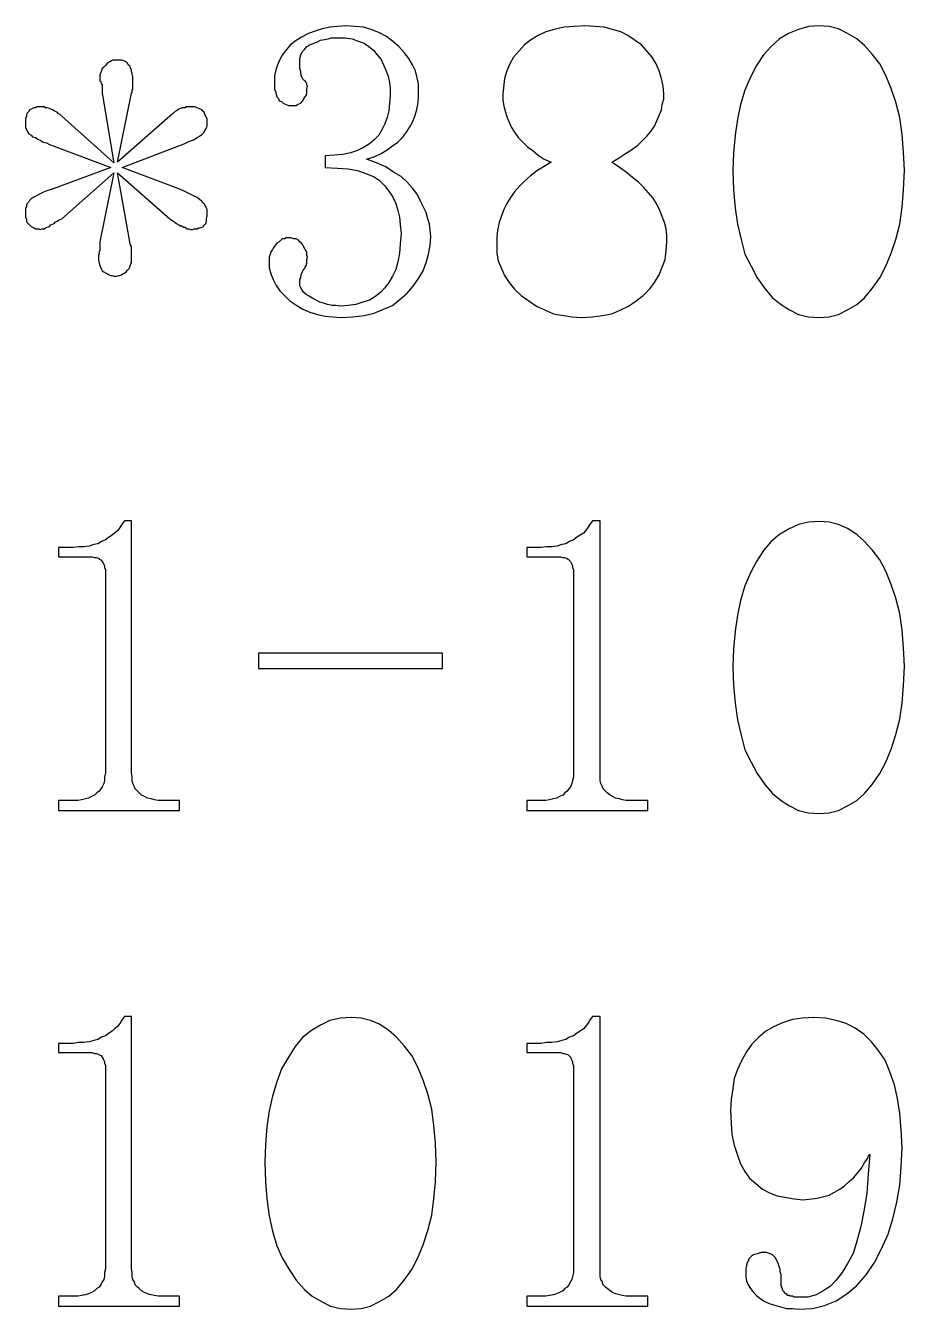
# Model space of a CAD drawing. Extents: x -171 to 209, y -140 to 140.
# Drawn here: x -111.79 to -100.32, y -115.09 to -98.34 of the extents above; entities that cross this region are included whole.
import ezdxf

# ---------------------------------------------------------------- set-up
doc = ezdxf.new("R2010")
doc.units = 0
doc.header["$MEASUREMENT"] = 0
doc.layers.get('0').update_dxf_attribs({"linetype": 'CONTINUOUS'})

msp = doc.modelspace()

# ---------------------------------------------------------------- linework, layer by layer
for points in [[(-106.51, -101.21), (-106.5, -101.09), (-106.5, -101.09), (-106.51, -101.01), (-106.51, -101.01), (-106.52, -100.93), (-106.52, -100.93), (-106.54, -100.86), (-106.54, -100.86), (-106.56, -100.78), (-106.56, -100.78), (-106.6, -100.7), (-106.6, -100.7), (-106.64, -100.62), (-106.64, -100.62), (-106.68, -100.54), (-106.68, -100.54), (-106.74, -100.46), (-106.74, -100.46), (-106.81, -100.38), (-106.81, -100.38), (-106.89, -100.31), (-106.89, -100.31), (-106.99, -100.25), (-106.99, -100.25), (-107.09, -100.18), (-107.09, -100.18), (-107.21, -100.13), (-107.21, -100.13), (-107.34, -100.08), (-107.34, -100.08), (-107.24, -100.05), (-107.24, -100.05), (-107.15, -100.01), (-107.15, -100.01), (-107.07, -99.96), (-107.07, -99.96), (-107, -99.91), (-107, -99.91), (-106.93, -99.86), (-106.93, -99.86), (-106.87, -99.8), (-106.87, -99.8), (-106.82, -99.73), (-106.82, -99.73), (-106.78, -99.67), (-106.78, -99.67), (-106.74, -99.6), (-106.74, -99.6), (-106.71, -99.52), (-106.71, -99.52), (-106.69, -99.45), (-106.69, -99.45), (-106.67, -99.37), (-106.67, -99.37), (-106.66, -99.28), (-106.66, -99.28), (-106.66, -99.19), (-106.66, -99.19), (-106.66, -99.1), (-106.66, -99.1), (-106.68, -99.02), (-106.68, -99.02), (-106.7, -98.93), (-106.7, -98.93), (-106.74, -98.85), (-106.74, -98.85), (-106.79, -98.77), (-106.79, -98.77), (-106.85, -98.69), (-106.85, -98.69), (-106.92, -98.61), (-106.92, -98.61), (-107, -98.54), (-107, -98.54), (-107.08, -98.48), (-107.08, -98.48), (-107.18, -98.43), (-107.18, -98.43), (-107.28, -98.39), (-107.28, -98.39), (-107.38, -98.36), (-107.38, -98.36), (-107.49, -98.35), (-107.49, -98.35), (-107.61, -98.34), (-107.61, -98.34), (-107.72, -98.35), (-107.72, -98.35), (-107.82, -98.36), (-107.82, -98.36), (-107.92, -98.38), (-107.92, -98.38), (-108.01, -98.41), (-108.01, -98.41), (-108.1, -98.44), (-108.1, -98.44), (-108.19, -98.49), (-108.19, -98.49), (-108.27, -98.54), (-108.27, -98.54), (-108.34, -98.6), (-108.34, -98.6), (-108.4, -98.67), (-108.4, -98.67), (-108.45, -98.74), (-108.45, -98.74), (-108.49, -98.82), (-108.49, -98.82), (-108.52, -98.9), (-108.52, -98.9), (-108.54, -98.99), (-108.54, -98.99), (-108.54, -99.08), (-108.54, -99.08), (-108.54, -99.12), (-108.54, -99.12), (-108.54, -99.17), (-108.54, -99.17), (-108.53, -99.2), (-108.53, -99.2), (-108.52, -99.24), (-108.52, -99.24), (-108.51, -99.27), (-108.51, -99.27), (-108.49, -99.29), (-108.49, -99.29), (-108.48, -99.32), (-108.48, -99.32), (-108.45, -99.33), (-108.45, -99.33), (-108.43, -99.35), (-108.43, -99.35), (-108.41, -99.36), (-108.41, -99.36), (-108.39, -99.37), (-108.39, -99.37), (-108.36, -99.38), (-108.36, -99.38), (-108.34, -99.38), (-108.34, -99.38), (-108.31, -99.38), (-108.31, -99.38), (-108.28, -99.38), (-108.28, -99.38), (-108.26, -99.38), (-108.26, -99.38), (-108.24, -99.37), (-108.24, -99.37), (-108.22, -99.36), (-108.22, -99.36), (-108.2, -99.35), (-108.2, -99.35), (-108.18, -99.33), (-108.18, -99.33), (-108.17, -99.32), (-108.17, -99.32), (-108.16, -99.29), (-108.16, -99.29), (-108.14, -99.27), (-108.14, -99.27), (-108.13, -99.25), (-108.13, -99.25), (-108.12, -99.22), (-108.12, -99.22), (-108.12, -99.19), (-108.12, -99.19), (-108.12, -99.17), (-108.12, -99.17), (-108.11, -99.13), (-108.11, -99.13), (-108.12, -99.12), (-108.12, -99.12), (-108.12, -99.1), (-108.12, -99.1), (-108.12, -99.09), (-108.12, -99.09), (-108.13, -99.08), (-108.13, -99.08), (-108.14, -99.06), (-108.14, -99.06), (-108.16, -99.05), (-108.16, -99.05), (-108.17, -99.04), (-108.17, -99.04), (-108.18, -99.02), (-108.18, -99.02), (-108.19, -99), (-108.19, -99), (-108.2, -98.97), (-108.2, -98.97), (-108.2, -98.94), (-108.2, -98.94), (-108.21, -98.9), (-108.21, -98.9), (-108.21, -98.86), (-108.21, -98.86), (-108.21, -98.82), (-108.21, -98.82), (-108.21, -98.77), (-108.21, -98.77), (-108.2, -98.72), (-108.2, -98.72), (-108.18, -98.68), (-108.18, -98.68), (-108.15, -98.65), (-108.15, -98.65), (-108.12, -98.61), (-108.12, -98.61), (-108.08, -98.59), (-108.08, -98.59), (-108.03, -98.57), (-108.03, -98.57), (-107.98, -98.55), (-107.98, -98.55), (-107.94, -98.53), (-107.94, -98.53), (-107.89, -98.52), (-107.89, -98.52), (-107.84, -98.51), (-107.84, -98.51), (-107.8, -98.5), (-107.8, -98.5), (-107.76, -98.5), (-107.76, -98.5), (-107.71, -98.5), (-107.71, -98.5), (-107.62, -98.5), (-107.62, -98.5), (-107.53, -98.51), (-107.53, -98.51), (-107.45, -98.54), (-107.45, -98.54), (-107.37, -98.57), (-107.37, -98.57), (-107.31, -98.61), (-107.31, -98.61), (-107.25, -98.66), (-107.25, -98.66), (-107.2, -98.72), (-107.2, -98.72), (-107.15, -98.78), (-107.15, -98.78), (-107.12, -98.85), (-107.12, -98.85), (-107.09, -98.92), (-107.09, -98.92), (-107.06, -99), (-107.06, -99), (-107.04, -99.08), (-107.04, -99.08), (-107.03, -99.16), (-107.03, -99.16), (-107.03, -99.25), (-107.03, -99.25), (-107.04, -99.35), (-107.04, -99.35), (-107.05, -99.45), (-107.05, -99.45), (-107.07, -99.54), (-107.07, -99.54), (-107.1, -99.62), (-107.1, -99.62), (-107.14, -99.7), (-107.14, -99.7), (-107.18, -99.77), (-107.18, -99.77), (-107.24, -99.83), (-107.24, -99.83), (-107.3, -99.88), (-107.3, -99.88), (-107.38, -99.93), (-107.38, -99.93), (-107.46, -99.97), (-107.46, -99.97), (-107.55, -100), (-107.55, -100), (-107.65, -100.02), (-107.65, -100.02), (-107.76, -100.03), (-107.76, -100.03), (-107.88, -100.04), (-107.88, -100.04), (-107.88, -100.19), (-107.88, -100.19), (-107.72, -100.2), (-107.72, -100.2), (-107.58, -100.21), (-107.58, -100.21), (-107.46, -100.23), (-107.46, -100.23), (-107.35, -100.27), (-107.35, -100.27), (-107.25, -100.31), (-107.25, -100.31), (-107.17, -100.36), (-107.17, -100.36), (-107.1, -100.43), (-107.1, -100.43), (-107.05, -100.5), (-107.05, -100.5), (-107, -100.57), (-107, -100.57), (-106.96, -100.66), (-106.96, -100.66), (-106.93, -100.75), (-106.93, -100.75), (-106.91, -100.84), (-106.91, -100.84), (-106.9, -100.94), (-106.9, -100.94), (-106.89, -101.05), (-106.89, -101.05), (-106.9, -101.19), (-106.9, -101.19), (-106.91, -101.31), (-106.91, -101.31), (-106.93, -101.42), (-106.93, -101.42), (-106.96, -101.52), (-106.96, -101.52), (-107, -101.61), (-107, -101.61), (-107.05, -101.69), (-107.05, -101.69), (-107.1, -101.76), (-107.1, -101.76), (-107.16, -101.82), (-107.16, -101.82), (-107.23, -101.88), (-107.23, -101.88), (-107.3, -101.92), (-107.3, -101.92), (-107.39, -101.95), (-107.39, -101.95), (-107.48, -101.98), (-107.48, -101.98), (-107.58, -101.99), (-107.58, -101.99), (-107.68, -102), (-107.68, -102), (-107.74, -101.99), (-107.74, -101.99), (-107.79, -101.99), (-107.79, -101.99), (-107.85, -101.98), (-107.85, -101.98), (-107.9, -101.96), (-107.9, -101.96), (-107.95, -101.95), (-107.95, -101.95), (-108, -101.92), (-108, -101.92), (-108.04, -101.9), (-108.04, -101.9), (-108.09, -101.87), (-108.09, -101.87), (-108.13, -101.85), (-108.13, -101.85), (-108.16, -101.82), (-108.16, -101.82), (-108.18, -101.79), (-108.18, -101.79), (-108.2, -101.76), (-108.2, -101.76), (-108.21, -101.73), (-108.21, -101.73), (-108.21, -101.69), (-108.21, -101.69), (-108.21, -101.67), (-108.21, -101.67), (-108.21, -101.65), (-108.21, -101.65), (-108.2, -101.63), (-108.2, -101.63), (-108.2, -101.61), (-108.2, -101.61), (-108.19, -101.58), (-108.19, -101.58), (-108.18, -101.56), (-108.18, -101.56), (-108.17, -101.54), (-108.17, -101.54), (-108.16, -101.52), (-108.16, -101.52), (-108.14, -101.49), (-108.14, -101.49), (-108.13, -101.47), (-108.13, -101.47), (-108.12, -101.44), (-108.12, -101.44), (-108.12, -101.42), (-108.12, -101.42), (-108.12, -101.39), (-108.12, -101.39), (-108.11, -101.36), (-108.11, -101.36), (-108.12, -101.34), (-108.12, -101.34), (-108.12, -101.32), (-108.12, -101.32), (-108.12, -101.3), (-108.12, -101.3), (-108.13, -101.28), (-108.13, -101.28), (-108.14, -101.26), (-108.14, -101.26), (-108.16, -101.23), (-108.16, -101.23), (-108.17, -101.2), (-108.17, -101.2), (-108.19, -101.18), (-108.19, -101.18), (-108.21, -101.16), (-108.21, -101.16), (-108.23, -101.14), (-108.23, -101.14), (-108.26, -101.12), (-108.26, -101.12), (-108.29, -101.12), (-108.29, -101.12), (-108.33, -101.11), (-108.33, -101.11), (-108.36, -101.11), (-108.36, -101.11), (-108.39, -101.11), (-108.39, -101.11), (-108.41, -101.12), (-108.41, -101.12), (-108.44, -101.12), (-108.44, -101.12), (-108.46, -101.14), (-108.46, -101.14), (-108.48, -101.16), (-108.48, -101.16), (-108.51, -101.18), (-108.51, -101.18), (-108.53, -101.2), (-108.53, -101.2), (-108.55, -101.23), (-108.55, -101.23), (-108.57, -101.26), (-108.57, -101.26), (-108.59, -101.29), (-108.59, -101.29), (-108.6, -101.32), (-108.6, -101.32), (-108.61, -101.36), (-108.61, -101.36), (-108.61, -101.39), (-108.61, -101.39), (-108.61, -101.43), (-108.61, -101.43), (-108.61, -101.5), (-108.61, -101.5), (-108.59, -101.58), (-108.59, -101.58), (-108.56, -101.65), (-108.56, -101.65), (-108.52, -101.73), (-108.52, -101.73), (-108.47, -101.8), (-108.47, -101.8), (-108.41, -101.86), (-108.41, -101.86), (-108.34, -101.93), (-108.34, -101.93), (-108.25, -101.99), (-108.25, -101.99), (-108.17, -102.04), (-108.17, -102.04), (-108.08, -102.08), (-108.08, -102.08), (-107.98, -102.11), (-107.98, -102.11), (-107.88, -102.13), (-107.88, -102.13), (-107.78, -102.14), (-107.78, -102.14), (-107.67, -102.15), (-107.67, -102.15), (-107.52, -102.14), (-107.52, -102.14), (-107.37, -102.12), (-107.37, -102.12), (-107.24, -102.09), (-107.24, -102.09), (-107.12, -102.04), (-107.12, -102.04), (-107, -101.99), (-107, -101.99), (-106.9, -101.91), (-106.9, -101.91), (-106.81, -101.83), (-106.81, -101.83), (-106.73, -101.74), (-106.73, -101.74), (-106.66, -101.64), (-106.66, -101.64), (-106.6, -101.54), (-106.6, -101.54), (-106.56, -101.43), (-106.56, -101.43), (-106.53, -101.32), (-106.53, -101.32), (-106.51, -101.21)], [(-104.49, -98.34), (-104.63, -98.35), (-104.63, -98.35), (-104.76, -98.36), (-104.76, -98.36), (-104.89, -98.39), (-104.89, -98.39), (-105, -98.42), (-105, -98.42), (-105.1, -98.47), (-105.1, -98.47), (-105.2, -98.53), (-105.2, -98.53), (-105.28, -98.59), (-105.28, -98.59), (-105.42, -98.75), (-105.42, -98.75), (-105.47, -98.84), (-105.47, -98.84), (-105.51, -98.93), (-105.51, -98.93), (-105.54, -99.03), (-105.54, -99.03), (-105.56, -99.23), (-105.56, -99.23), (-105.56, -99.31), (-105.56, -99.31), (-105.55, -99.39), (-105.55, -99.39), (-105.51, -99.53), (-105.51, -99.53), (-105.45, -99.67), (-105.45, -99.67), (-105.41, -99.73), (-105.41, -99.73), (-105.36, -99.8), (-105.36, -99.8), (-105.24, -99.92), (-105.24, -99.92), (-105.17, -99.97), (-105.17, -99.97), (-105.1, -100.03), (-105.1, -100.03), (-105.02, -100.08), (-105.02, -100.08), (-104.93, -100.12), (-104.93, -100.12), (-105.03, -100.18), (-105.03, -100.18), (-105.12, -100.24), (-105.12, -100.24), (-105.2, -100.3), (-105.2, -100.3), (-105.28, -100.37), (-105.28, -100.37), (-105.34, -100.43), (-105.34, -100.43), (-105.41, -100.51), (-105.41, -100.51), (-105.46, -100.58), (-105.46, -100.58), (-105.51, -100.66), (-105.51, -100.66), (-105.55, -100.74), (-105.55, -100.74), (-105.58, -100.82), (-105.58, -100.82), (-105.61, -100.91), (-105.61, -100.91), (-105.63, -101.01), (-105.63, -101.01), (-105.64, -101.1), (-105.64, -101.1), (-105.64, -101.31), (-105.64, -101.31), (-105.62, -101.41), (-105.62, -101.41), (-105.58, -101.51), (-105.58, -101.51), (-105.54, -101.6), (-105.54, -101.6), (-105.48, -101.69), (-105.48, -101.69), (-105.41, -101.78), (-105.41, -101.78), (-105.32, -101.86), (-105.32, -101.86), (-105.12, -102), (-105.12, -102), (-104.9, -102.1), (-104.9, -102.1), (-104.66, -102.14), (-104.66, -102.14), (-104.53, -102.15), (-104.53, -102.15), (-104.39, -102.14), (-104.39, -102.14), (-104.26, -102.12), (-104.26, -102.12), (-104.14, -102.1), (-104.14, -102.1), (-104.02, -102.05), (-104.02, -102.05), (-103.92, -102), (-103.92, -102), (-103.82, -101.93), (-103.82, -101.93), (-103.73, -101.86), (-103.73, -101.86), (-103.64, -101.77), (-103.64, -101.77), (-103.58, -101.69), (-103.58, -101.69), (-103.52, -101.59), (-103.52, -101.59), (-103.44, -101.39), (-103.44, -101.39), (-103.43, -101.28), (-103.43, -101.28), (-103.42, -101.16), (-103.42, -101.16), (-103.42, -101.08), (-103.42, -101.08), (-103.43, -100.99), (-103.43, -100.99), (-103.45, -100.91), (-103.45, -100.91), (-103.51, -100.75), (-103.51, -100.75), (-103.55, -100.67), (-103.55, -100.67), (-103.6, -100.59), (-103.6, -100.59), (-103.72, -100.45), (-103.72, -100.45), (-103.79, -100.38), (-103.79, -100.38), (-103.87, -100.32), (-103.87, -100.32), (-103.95, -100.25), (-103.95, -100.25), (-104.04, -100.19), (-104.04, -100.19), (-104.14, -100.12), (-104.14, -100.12), (-104.05, -100.07), (-104.05, -100.07), (-103.96, -100.01), (-103.96, -100.01), (-103.88, -99.96), (-103.88, -99.96), (-103.8, -99.9), (-103.8, -99.9), (-103.68, -99.78), (-103.68, -99.78), (-103.63, -99.72), (-103.63, -99.72), (-103.58, -99.65), (-103.58, -99.65), (-103.49, -99.44), (-103.49, -99.44), (-103.48, -99.37), (-103.48, -99.37), (-103.46, -99.3), (-103.46, -99.3), (-103.46, -99.23), (-103.46, -99.23), (-103.47, -99.13), (-103.47, -99.13), (-103.49, -99.03), (-103.49, -99.03), (-103.52, -98.93), (-103.52, -98.93), (-103.56, -98.84), (-103.56, -98.84), (-103.61, -98.75), (-103.61, -98.75), (-103.75, -98.59), (-103.75, -98.59), (-103.93, -98.47), (-103.93, -98.47), (-104.02, -98.42), (-104.02, -98.42), (-104.24, -98.36), (-104.24, -98.36), (-104.36, -98.35), (-104.36, -98.35), (-104.49, -98.34)], [(-101.43, -98.34), (-101.57, -98.35), (-101.57, -98.35), (-101.7, -98.39), (-101.7, -98.39), (-101.83, -98.44), (-101.83, -98.44), (-101.95, -98.51), (-101.95, -98.51), (-102.06, -98.61), (-102.06, -98.61), (-102.16, -98.72), (-102.16, -98.72), (-102.25, -98.86), (-102.25, -98.86), (-102.33, -99.01), (-102.33, -99.01), (-102.4, -99.18), (-102.4, -99.18), (-102.46, -99.37), (-102.46, -99.37), (-102.5, -99.56), (-102.5, -99.56), (-102.53, -99.77), (-102.53, -99.77), (-102.55, -100), (-102.55, -100), (-102.56, -100.23), (-102.56, -100.23), (-102.55, -100.48), (-102.55, -100.48), (-102.53, -100.72), (-102.53, -100.72), (-102.5, -100.93), (-102.5, -100.93), (-102.45, -101.13), (-102.45, -101.13), (-102.4, -101.32), (-102.4, -101.32), (-102.32, -101.48), (-102.32, -101.48), (-102.24, -101.63), (-102.24, -101.63), (-102.14, -101.77), (-102.14, -101.77), (-102.04, -101.89), (-102.04, -101.89), (-101.93, -101.98), (-101.93, -101.98), (-101.82, -102.05), (-101.82, -102.05), (-101.7, -102.11), (-101.7, -102.11), (-101.57, -102.14), (-101.57, -102.14), (-101.43, -102.15), (-101.43, -102.15), (-101.3, -102.14), (-101.3, -102.14), (-101.18, -102.11), (-101.18, -102.11), (-101.06, -102.05), (-101.06, -102.05), (-100.94, -101.98), (-100.94, -101.98), (-100.84, -101.89), (-100.84, -101.89), (-100.74, -101.77), (-100.74, -101.77), (-100.64, -101.63), (-100.64, -101.63), (-100.56, -101.48), (-100.56, -101.48), (-100.49, -101.31), (-100.49, -101.31), (-100.43, -101.13), (-100.43, -101.13), (-100.38, -100.93), (-100.38, -100.93), (-100.35, -100.71), (-100.35, -100.71), (-100.33, -100.48), (-100.33, -100.48), (-100.32, -100.23), (-100.32, -100.23), (-100.33, -99.99), (-100.33, -99.99), (-100.35, -99.76), (-100.35, -99.76), (-100.38, -99.54), (-100.38, -99.54), (-100.43, -99.34), (-100.43, -99.34), (-100.49, -99.16), (-100.49, -99.16), (-100.56, -98.99), (-100.56, -98.99), (-100.64, -98.84), (-100.64, -98.84), (-100.74, -98.71), (-100.74, -98.71), (-100.84, -98.6), (-100.84, -98.6), (-100.94, -98.51), (-100.94, -98.51), (-101.06, -98.44), (-101.06, -98.44), (-101.18, -98.38), (-101.18, -98.38), (-101.3, -98.35), (-101.3, -98.35), (-101.43, -98.34)], [(-110.53, -100.19), (-109.79, -99.91), (-109.79, -99.91), (-109.72, -99.88), (-109.72, -99.88), (-109.66, -99.85), (-109.66, -99.85), (-109.6, -99.83), (-109.6, -99.83), (-109.55, -99.8), (-109.55, -99.8), (-109.52, -99.78), (-109.52, -99.78), (-109.49, -99.76), (-109.49, -99.76), (-109.48, -99.75), (-109.48, -99.75), (-109.46, -99.73), (-109.46, -99.73), (-109.45, -99.71), (-109.45, -99.71), (-109.44, -99.69), (-109.44, -99.69), (-109.43, -99.67), (-109.43, -99.67), (-109.42, -99.65), (-109.42, -99.65), (-109.42, -99.63), (-109.42, -99.63), (-109.42, -99.61), (-109.42, -99.61), (-109.42, -99.58), (-109.42, -99.58), (-109.42, -99.56), (-109.42, -99.56), (-109.43, -99.54), (-109.43, -99.54), (-109.44, -99.52), (-109.44, -99.52), (-109.45, -99.5), (-109.45, -99.5), (-109.46, -99.47), (-109.46, -99.47), (-109.48, -99.45), (-109.48, -99.45), (-109.49, -99.44), (-109.49, -99.44), (-109.51, -99.43), (-109.51, -99.43), (-109.53, -99.42), (-109.53, -99.42), (-109.55, -99.41), (-109.55, -99.41), (-109.58, -99.4), (-109.58, -99.4), (-109.6, -99.4), (-109.6, -99.4), (-109.63, -99.4), (-109.63, -99.4), (-109.64, -99.4), (-109.64, -99.4), (-109.66, -99.4), (-109.66, -99.4), (-109.68, -99.4), (-109.68, -99.4), (-109.7, -99.4), (-109.7, -99.4), (-109.71, -99.41), (-109.71, -99.41), (-109.73, -99.41), (-109.73, -99.41), (-109.75, -99.41), (-109.75, -99.41), (-109.77, -99.42), (-109.77, -99.42), (-109.79, -99.43), (-109.79, -99.43), (-109.82, -99.45), (-109.82, -99.45), (-109.84, -99.46), (-109.84, -99.46), (-109.86, -99.48), (-109.86, -99.48), (-109.88, -99.5), (-109.88, -99.5), (-109.91, -99.52), (-109.91, -99.52), (-110.59, -100.12), (-110.59, -100.12), (-110.41, -99.22), (-110.41, -99.22), (-110.4, -99.21), (-110.4, -99.21), (-110.4, -99.19), (-110.4, -99.19), (-110.4, -99.18), (-110.4, -99.18), (-110.39, -99.17), (-110.39, -99.17), (-110.39, -99.15), (-110.39, -99.15), (-110.39, -99.14), (-110.39, -99.14), (-110.39, -99.12), (-110.39, -99.12), (-110.39, -99.11), (-110.39, -99.11), (-110.39, -99.09), (-110.39, -99.09), (-110.39, -99.08), (-110.39, -99.08), (-110.39, -99.06), (-110.39, -99.06), (-110.39, -99.05), (-110.39, -99.05), (-110.39, -99.04), (-110.39, -99.04), (-110.39, -99.02), (-110.39, -99.02), (-110.39, -99), (-110.39, -99), (-110.4, -98.98), (-110.4, -98.98), (-110.4, -98.96), (-110.4, -98.96), (-110.41, -98.94), (-110.41, -98.94), (-110.41, -98.92), (-110.41, -98.92), (-110.42, -98.89), (-110.42, -98.89), (-110.43, -98.87), (-110.43, -98.87), (-110.45, -98.85), (-110.45, -98.85), (-110.46, -98.83), (-110.46, -98.83), (-110.48, -98.81), (-110.48, -98.81), (-110.51, -98.8), (-110.51, -98.8), (-110.54, -98.79), (-110.54, -98.79), (-110.57, -98.79), (-110.57, -98.79), (-110.6, -98.79), (-110.6, -98.79), (-110.62, -98.79), (-110.62, -98.79), (-110.65, -98.79), (-110.65, -98.79), (-110.67, -98.8), (-110.67, -98.8), (-110.69, -98.81), (-110.69, -98.81), (-110.71, -98.82), (-110.71, -98.82), (-110.73, -98.84), (-110.73, -98.84), (-110.75, -98.86), (-110.75, -98.86), (-110.77, -98.88), (-110.77, -98.88), (-110.79, -98.9), (-110.79, -98.9), (-110.8, -98.93), (-110.8, -98.93), (-110.81, -98.95), (-110.81, -98.95), (-110.82, -98.98), (-110.82, -98.98), (-110.82, -99), (-110.82, -99), (-110.82, -99.02), (-110.82, -99.02), (-110.82, -99.04), (-110.82, -99.04), (-110.82, -99.05), (-110.82, -99.05), (-110.82, -99.06), (-110.82, -99.06), (-110.81, -99.07), (-110.81, -99.07), (-110.81, -99.08), (-110.81, -99.08), (-110.8, -99.1), (-110.8, -99.1), (-110.79, -99.11), (-110.79, -99.11), (-110.79, -99.12), (-110.79, -99.12), (-110.79, -99.13), (-110.79, -99.13), (-110.79, -99.15), (-110.79, -99.15), (-110.79, -99.16), (-110.79, -99.16), (-110.79, -99.18), (-110.79, -99.18), (-110.79, -99.2), (-110.79, -99.2), (-110.79, -99.22), (-110.79, -99.22), (-110.64, -100.13), (-110.64, -100.13), (-111.32, -99.52), (-111.32, -99.52), (-111.34, -99.5), (-111.34, -99.5), (-111.36, -99.49), (-111.36, -99.49), (-111.38, -99.47), (-111.38, -99.47), (-111.4, -99.46), (-111.4, -99.46), (-111.42, -99.45), (-111.42, -99.45), (-111.44, -99.44), (-111.44, -99.44), (-111.46, -99.43), (-111.46, -99.43), (-111.48, -99.42), (-111.48, -99.42), (-111.51, -99.41), (-111.51, -99.41), (-111.53, -99.41), (-111.53, -99.41), (-111.55, -99.4), (-111.55, -99.4), (-111.57, -99.4), (-111.57, -99.4), (-111.58, -99.4), (-111.58, -99.4), (-111.6, -99.4), (-111.6, -99.4), (-111.62, -99.4), (-111.62, -99.4), (-111.64, -99.4), (-111.64, -99.4), (-111.66, -99.41), (-111.66, -99.41), (-111.68, -99.41), (-111.68, -99.41), (-111.7, -99.42), (-111.7, -99.42), (-111.72, -99.43), (-111.72, -99.43), (-111.74, -99.44), (-111.74, -99.44), (-111.75, -99.46), (-111.75, -99.46), (-111.77, -99.48), (-111.77, -99.48), (-111.78, -99.5), (-111.78, -99.5), (-111.78, -99.52), (-111.78, -99.52), (-111.79, -99.55), (-111.79, -99.55), (-111.79, -99.58), (-111.79, -99.58), (-111.79, -99.61), (-111.79, -99.61), (-111.79, -99.64), (-111.79, -99.64), (-111.79, -99.67), (-111.79, -99.67), (-111.78, -99.7), (-111.78, -99.7), (-111.76, -99.73), (-111.76, -99.73), (-111.75, -99.75), (-111.75, -99.75), (-111.72, -99.77), (-111.72, -99.77), (-111.7, -99.79), (-111.7, -99.79), (-111.66, -99.8), (-111.66, -99.8), (-111.63, -99.82), (-111.63, -99.82), (-111.59, -99.84), (-111.59, -99.84), (-111.56, -99.86), (-111.56, -99.86), (-111.52, -99.87), (-111.52, -99.87), (-111.48, -99.89), (-111.48, -99.89), (-111.43, -99.91), (-111.43, -99.91), (-110.68, -100.19), (-110.68, -100.19), (-111.43, -100.47), (-111.43, -100.47), (-111.5, -100.49), (-111.5, -100.49), (-111.55, -100.51), (-111.55, -100.51), (-111.61, -100.54), (-111.61, -100.54), (-111.65, -100.56), (-111.65, -100.56), (-111.69, -100.58), (-111.69, -100.58), (-111.72, -100.6), (-111.72, -100.6), (-111.74, -100.62), (-111.74, -100.62), (-111.75, -100.64), (-111.75, -100.64), (-111.77, -100.66), (-111.77, -100.66), (-111.78, -100.68), (-111.78, -100.68), (-111.78, -100.7), (-111.78, -100.7), (-111.79, -100.73), (-111.79, -100.73), (-111.79, -100.75), (-111.79, -100.75), (-111.79, -100.77), (-111.79, -100.77), (-111.79, -100.81), (-111.79, -100.81), (-111.79, -100.84), (-111.79, -100.84), (-111.78, -100.87), (-111.78, -100.87), (-111.78, -100.89), (-111.78, -100.89), (-111.77, -100.91), (-111.77, -100.91), (-111.75, -100.93), (-111.75, -100.93), (-111.74, -100.94), (-111.74, -100.94), (-111.72, -100.96), (-111.72, -100.96), (-111.7, -100.97), (-111.7, -100.97), (-111.68, -100.98), (-111.68, -100.98), (-111.66, -100.99), (-111.66, -100.99), (-111.64, -100.99), (-111.64, -100.99), (-111.62, -100.99), (-111.62, -100.99), (-111.6, -101), (-111.6, -101), (-111.58, -100.99), (-111.58, -100.99), (-111.57, -100.99), (-111.57, -100.99), (-111.55, -100.99), (-111.55, -100.99), (-111.53, -100.98), (-111.53, -100.98), (-111.51, -100.97), (-111.51, -100.97), (-111.48, -100.96), (-111.48, -100.96), (-111.46, -100.94), (-111.46, -100.94), (-111.44, -100.93), (-111.44, -100.93), (-111.42, -100.92), (-111.42, -100.92), (-111.4, -100.9), (-111.4, -100.9), (-111.38, -100.89), (-111.38, -100.89), (-111.36, -100.88), (-111.36, -100.88), (-111.34, -100.87), (-111.34, -100.87), (-111.32, -100.86), (-111.32, -100.86), (-110.64, -100.26), (-110.64, -100.26), (-110.82, -101.16), (-110.82, -101.16), (-110.82, -101.18), (-110.82, -101.18), (-110.82, -101.2), (-110.82, -101.2), (-110.82, -101.22), (-110.82, -101.22), (-110.82, -101.23), (-110.82, -101.23), (-110.82, -101.25), (-110.82, -101.25), (-110.82, -101.26), (-110.82, -101.26), (-110.82, -101.27), (-110.82, -101.27), (-110.83, -101.29), (-110.83, -101.29), (-110.83, -101.3), (-110.83, -101.3), (-110.83, -101.31), (-110.83, -101.31), (-110.83, -101.32), (-110.83, -101.32), (-110.84, -101.33), (-110.84, -101.33), (-110.84, -101.35), (-110.84, -101.35), (-110.84, -101.36), (-110.84, -101.36), (-110.84, -101.4), (-110.84, -101.4), (-110.83, -101.44), (-110.83, -101.44), (-110.82, -101.47), (-110.82, -101.47), (-110.81, -101.5), (-110.81, -101.5), (-110.8, -101.52), (-110.8, -101.52), (-110.79, -101.54), (-110.79, -101.54), (-110.77, -101.55), (-110.77, -101.55), (-110.74, -101.57), (-110.74, -101.57), (-110.72, -101.58), (-110.72, -101.58), (-110.7, -101.59), (-110.7, -101.59), (-110.68, -101.6), (-110.68, -101.6), (-110.66, -101.6), (-110.66, -101.6), (-110.64, -101.61), (-110.64, -101.61), (-110.63, -101.61), (-110.63, -101.61), (-110.6, -101.61), (-110.6, -101.61), (-110.58, -101.6), (-110.58, -101.6), (-110.56, -101.6), (-110.56, -101.6), (-110.54, -101.59), (-110.54, -101.59), (-110.52, -101.58), (-110.52, -101.58), (-110.5, -101.57), (-110.5, -101.57), (-110.48, -101.55), (-110.48, -101.55), (-110.46, -101.53), (-110.46, -101.53), (-110.44, -101.51), (-110.44, -101.51), (-110.43, -101.49), (-110.43, -101.49), (-110.42, -101.46), (-110.42, -101.46), (-110.41, -101.43), (-110.41, -101.43), (-110.41, -101.4), (-110.41, -101.4), (-110.41, -101.36), (-110.41, -101.36), (-110.41, -101.35), (-110.41, -101.35), (-110.41, -101.34), (-110.41, -101.34), (-110.41, -101.33), (-110.41, -101.33), (-110.41, -101.32), (-110.41, -101.32), (-110.41, -101.3), (-110.41, -101.3), (-110.41, -101.29), (-110.41, -101.29), (-110.41, -101.27), (-110.41, -101.27), (-110.41, -101.25), (-110.41, -101.25), (-110.41, -101.24), (-110.41, -101.24), (-110.41, -101.22), (-110.41, -101.22), (-110.42, -101.2), (-110.42, -101.2), (-110.43, -101.18), (-110.43, -101.18), (-110.43, -101.16), (-110.43, -101.16), (-110.59, -100.26), (-110.59, -100.26), (-109.91, -100.86), (-109.91, -100.86), (-109.88, -100.88), (-109.88, -100.88), (-109.86, -100.89), (-109.86, -100.89), (-109.84, -100.91), (-109.84, -100.91), (-109.82, -100.92), (-109.82, -100.92), (-109.79, -100.94), (-109.79, -100.94), (-109.77, -100.95), (-109.77, -100.95), (-109.75, -100.95), (-109.75, -100.95), (-109.73, -100.97), (-109.73, -100.97), (-109.71, -100.97), (-109.71, -100.97), (-109.7, -100.98), (-109.7, -100.98), (-109.68, -100.99), (-109.68, -100.99), (-109.66, -100.99), (-109.66, -100.99), (-109.64, -101), (-109.64, -101), (-109.63, -101), (-109.63, -101), (-109.61, -101), (-109.61, -101), (-109.59, -100.99), (-109.59, -100.99), (-109.57, -100.99), (-109.57, -100.99), (-109.55, -100.99), (-109.55, -100.99), (-109.53, -100.98), (-109.53, -100.98), (-109.51, -100.98), (-109.51, -100.98), (-109.49, -100.97), (-109.49, -100.97), (-109.47, -100.96), (-109.47, -100.96), (-109.46, -100.94), (-109.46, -100.94), (-109.44, -100.92), (-109.44, -100.92), (-109.43, -100.89), (-109.43, -100.89), (-109.43, -100.86), (-109.43, -100.86), (-109.42, -100.82), (-109.42, -100.82), (-109.42, -100.77), (-109.42, -100.77), (-109.42, -100.75), (-109.42, -100.75), (-109.42, -100.74), (-109.42, -100.74), (-109.43, -100.72), (-109.43, -100.72), (-109.44, -100.7), (-109.44, -100.7), (-109.45, -100.68), (-109.45, -100.68), (-109.46, -100.66), (-109.46, -100.66), (-109.48, -100.65), (-109.48, -100.65), (-109.49, -100.63), (-109.49, -100.63), (-109.52, -100.61), (-109.52, -100.61), (-109.55, -100.58), (-109.55, -100.58), (-109.6, -100.56), (-109.6, -100.56), (-109.66, -100.53), (-109.66, -100.53), (-109.72, -100.5), (-109.72, -100.5), (-109.79, -100.47), (-109.79, -100.47), (-110.53, -100.19)], [(-110.41, -108.09), (-110.41, -104.8), (-110.41, -104.8), (-110.5, -104.8), (-110.5, -104.8), (-110.53, -104.84), (-110.53, -104.84), (-110.56, -104.89), (-110.56, -104.89), (-110.59, -104.93), (-110.59, -104.93), (-110.63, -104.96), (-110.63, -104.96), (-110.66, -104.99), (-110.66, -104.99), (-110.71, -105.02), (-110.71, -105.02), (-110.75, -105.05), (-110.75, -105.05), (-110.8, -105.07), (-110.8, -105.07), (-110.85, -105.1), (-110.85, -105.1), (-110.9, -105.11), (-110.9, -105.11), (-110.96, -105.13), (-110.96, -105.13), (-111.03, -105.14), (-111.03, -105.14), (-111.1, -105.14), (-111.1, -105.14), (-111.17, -105.15), (-111.17, -105.15), (-111.36, -105.15), (-111.36, -105.15), (-111.36, -105.27), (-111.36, -105.27), (-110.98, -105.27), (-110.98, -105.27), (-110.94, -105.27), (-110.94, -105.27), (-110.92, -105.27), (-110.92, -105.27), (-110.89, -105.28), (-110.89, -105.28), (-110.87, -105.28), (-110.87, -105.28), (-110.84, -105.29), (-110.84, -105.29), (-110.83, -105.3), (-110.83, -105.3), (-110.81, -105.31), (-110.81, -105.31), (-110.79, -105.33), (-110.79, -105.33), (-110.78, -105.35), (-110.78, -105.35), (-110.77, -105.37), (-110.77, -105.37), (-110.76, -105.39), (-110.76, -105.39), (-110.76, -105.41), (-110.76, -105.41), (-110.75, -105.44), (-110.75, -105.44), (-110.75, -105.47), (-110.75, -105.47), (-110.75, -108.09), (-110.75, -108.09), (-110.76, -108.14), (-110.76, -108.14), (-110.76, -108.19), (-110.76, -108.19), (-110.77, -108.23), (-110.77, -108.23), (-110.79, -108.27), (-110.79, -108.27), (-110.81, -108.3), (-110.81, -108.3), (-110.83, -108.33), (-110.83, -108.33), (-110.86, -108.35), (-110.86, -108.35), (-110.89, -108.38), (-110.89, -108.38), (-110.93, -108.4), (-110.93, -108.4), (-110.97, -108.42), (-110.97, -108.42), (-111.01, -108.43), (-111.01, -108.43), (-111.06, -108.44), (-111.06, -108.44), (-111.11, -108.45), (-111.11, -108.45), (-111.17, -108.45), (-111.17, -108.45), (-111.36, -108.45), (-111.36, -108.45), (-111.36, -108.58), (-111.36, -108.58), (-109.78, -108.58), (-109.78, -108.58), (-109.78, -108.45), (-109.78, -108.45), (-110, -108.45), (-110, -108.45), (-110.06, -108.45), (-110.06, -108.45), (-110.11, -108.44), (-110.11, -108.44), (-110.15, -108.43), (-110.15, -108.43), (-110.2, -108.42), (-110.2, -108.42), (-110.24, -108.4), (-110.24, -108.4), (-110.28, -108.38), (-110.28, -108.38), (-110.31, -108.35), (-110.31, -108.35), (-110.33, -108.33), (-110.33, -108.33), (-110.36, -108.3), (-110.36, -108.3), (-110.37, -108.27), (-110.37, -108.27), (-110.39, -108.23), (-110.39, -108.23), (-110.4, -108.19), (-110.4, -108.19), (-110.4, -108.14), (-110.4, -108.14), (-110.41, -108.09)], [(-104.29, -108.09), (-104.29, -104.8), (-104.29, -104.8), (-104.39, -104.8), (-104.39, -104.8), (-104.42, -104.84), (-104.42, -104.84), (-104.45, -104.89), (-104.45, -104.89), (-104.48, -104.93), (-104.48, -104.93), (-104.51, -104.96), (-104.51, -104.96), (-104.55, -104.99), (-104.55, -104.99), (-104.6, -105.02), (-104.6, -105.02), (-104.64, -105.05), (-104.64, -105.05), (-104.69, -105.07), (-104.69, -105.07), (-104.74, -105.1), (-104.74, -105.1), (-104.79, -105.11), (-104.79, -105.11), (-104.85, -105.13), (-104.85, -105.13), (-104.92, -105.14), (-104.92, -105.14), (-104.99, -105.14), (-104.99, -105.14), (-105.06, -105.15), (-105.06, -105.15), (-105.25, -105.15), (-105.25, -105.15), (-105.25, -105.27), (-105.25, -105.27), (-104.86, -105.27), (-104.86, -105.27), (-104.83, -105.27), (-104.83, -105.27), (-104.81, -105.27), (-104.81, -105.27), (-104.78, -105.28), (-104.78, -105.28), (-104.76, -105.28), (-104.76, -105.28), (-104.73, -105.29), (-104.73, -105.29), (-104.71, -105.3), (-104.71, -105.3), (-104.7, -105.31), (-104.7, -105.31), (-104.68, -105.33), (-104.68, -105.33), (-104.67, -105.35), (-104.67, -105.35), (-104.66, -105.37), (-104.66, -105.37), (-104.65, -105.39), (-104.65, -105.39), (-104.65, -105.41), (-104.65, -105.41), (-104.64, -105.44), (-104.64, -105.44), (-104.64, -105.47), (-104.64, -105.47), (-104.64, -108.09), (-104.64, -108.09), (-104.64, -108.14), (-104.64, -108.14), (-104.65, -108.19), (-104.65, -108.19), (-104.66, -108.23), (-104.66, -108.23), (-104.68, -108.27), (-104.68, -108.27), (-104.7, -108.3), (-104.7, -108.3), (-104.72, -108.33), (-104.72, -108.33), (-104.75, -108.35), (-104.75, -108.35), (-104.78, -108.38), (-104.78, -108.38), (-104.82, -108.4), (-104.82, -108.4), (-104.86, -108.42), (-104.86, -108.42), (-104.9, -108.43), (-104.9, -108.43), (-104.95, -108.44), (-104.95, -108.44), (-105, -108.45), (-105, -108.45), (-105.06, -108.45), (-105.06, -108.45), (-105.25, -108.45), (-105.25, -108.45), (-105.25, -108.58), (-105.25, -108.58), (-103.67, -108.58), (-103.67, -108.58), (-103.67, -108.45), (-103.67, -108.45), (-103.89, -108.45), (-103.89, -108.45), (-103.95, -108.45), (-103.95, -108.45), (-104, -108.44), (-104, -108.44), (-104.04, -108.43), (-104.04, -108.43), (-104.09, -108.42), (-104.09, -108.42), (-104.13, -108.4), (-104.13, -108.4), (-104.16, -108.38), (-104.16, -108.38), (-104.2, -108.35), (-104.2, -108.35), (-104.22, -108.33), (-104.22, -108.33), (-104.25, -108.3), (-104.25, -108.3), (-104.26, -108.27), (-104.26, -108.27), (-104.28, -108.23), (-104.28, -108.23), (-104.29, -108.19), (-104.29, -108.19), (-104.29, -108.14), (-104.29, -108.14), (-104.29, -108.09)], [(-101.43, -104.81), (-101.57, -104.82), (-101.57, -104.82), (-101.7, -104.85), (-101.7, -104.85), (-101.83, -104.91), (-101.83, -104.91), (-101.95, -104.98), (-101.95, -104.98), (-102.06, -105.07), (-102.06, -105.07), (-102.16, -105.19), (-102.16, -105.19), (-102.25, -105.33), (-102.25, -105.33), (-102.33, -105.48), (-102.33, -105.48), (-102.4, -105.65), (-102.4, -105.65), (-102.46, -105.84), (-102.46, -105.84), (-102.5, -106.03), (-102.5, -106.03), (-102.53, -106.24), (-102.53, -106.24), (-102.55, -106.47), (-102.55, -106.47), (-102.56, -106.7), (-102.56, -106.7), (-102.55, -106.95), (-102.55, -106.95), (-102.53, -107.18), (-102.53, -107.18), (-102.5, -107.4), (-102.5, -107.4), (-102.45, -107.6), (-102.45, -107.6), (-102.4, -107.79), (-102.4, -107.79), (-102.32, -107.95), (-102.32, -107.95), (-102.24, -108.1), (-102.24, -108.1), (-102.14, -108.24), (-102.14, -108.24), (-102.04, -108.36), (-102.04, -108.36), (-101.93, -108.45), (-101.93, -108.45), (-101.82, -108.52), (-101.82, -108.52), (-101.7, -108.58), (-101.7, -108.58), (-101.57, -108.61), (-101.57, -108.61), (-101.43, -108.62), (-101.43, -108.62), (-101.3, -108.61), (-101.3, -108.61), (-101.18, -108.58), (-101.18, -108.58), (-101.06, -108.52), (-101.06, -108.52), (-100.94, -108.45), (-100.94, -108.45), (-100.84, -108.36), (-100.84, -108.36), (-100.74, -108.24), (-100.74, -108.24), (-100.64, -108.1), (-100.64, -108.1), (-100.56, -107.95), (-100.56, -107.95), (-100.49, -107.78), (-100.49, -107.78), (-100.43, -107.59), (-100.43, -107.59), (-100.38, -107.39), (-100.38, -107.39), (-100.35, -107.18), (-100.35, -107.18), (-100.33, -106.95), (-100.33, -106.95), (-100.32, -106.7), (-100.32, -106.7), (-100.33, -106.46), (-100.33, -106.46), (-100.35, -106.23), (-100.35, -106.23), (-100.38, -106.01), (-100.38, -106.01), (-100.43, -105.81), (-100.43, -105.81), (-100.49, -105.63), (-100.49, -105.63), (-100.56, -105.46), (-100.56, -105.46), (-100.64, -105.31), (-100.64, -105.31), (-100.74, -105.18), (-100.74, -105.18), (-100.84, -105.07), (-100.84, -105.07), (-100.94, -104.98), (-100.94, -104.98), (-101.06, -104.9), (-101.06, -104.9), (-101.18, -104.85), (-101.18, -104.85), (-101.3, -104.82), (-101.3, -104.82), (-101.43, -104.81)], [(-108.75, -106.53), (-108.75, -106.73), (-108.75, -106.73), (-106.35, -106.73), (-106.35, -106.73), (-106.35, -106.53), (-106.35, -106.53), (-108.75, -106.53)], [(-110.41, -114.56), (-110.41, -111.27), (-110.41, -111.27), (-110.5, -111.27), (-110.5, -111.27), (-110.53, -111.31), (-110.53, -111.31), (-110.56, -111.36), (-110.56, -111.36), (-110.59, -111.4), (-110.59, -111.4), (-110.63, -111.43), (-110.63, -111.43), (-110.66, -111.46), (-110.66, -111.46), (-110.71, -111.49), (-110.71, -111.49), (-110.75, -111.52), (-110.75, -111.52), (-110.8, -111.54), (-110.8, -111.54), (-110.85, -111.57), (-110.85, -111.57), (-110.9, -111.58), (-110.9, -111.58), (-110.96, -111.6), (-110.96, -111.6), (-111.03, -111.61), (-111.03, -111.61), (-111.1, -111.61), (-111.1, -111.61), (-111.17, -111.62), (-111.17, -111.62), (-111.36, -111.62), (-111.36, -111.62), (-111.36, -111.74), (-111.36, -111.74), (-110.98, -111.74), (-110.98, -111.74), (-110.94, -111.74), (-110.94, -111.74), (-110.92, -111.74), (-110.92, -111.74), (-110.89, -111.75), (-110.89, -111.75), (-110.87, -111.75), (-110.87, -111.75), (-110.84, -111.76), (-110.84, -111.76), (-110.83, -111.77), (-110.83, -111.77), (-110.81, -111.78), (-110.81, -111.78), (-110.79, -111.8), (-110.79, -111.8), (-110.78, -111.82), (-110.78, -111.82), (-110.77, -111.84), (-110.77, -111.84), (-110.76, -111.86), (-110.76, -111.86), (-110.76, -111.88), (-110.76, -111.88), (-110.75, -111.91), (-110.75, -111.91), (-110.75, -111.93), (-110.75, -111.93), (-110.75, -114.56), (-110.75, -114.56), (-110.76, -114.61), (-110.76, -114.61), (-110.76, -114.66), (-110.76, -114.66), (-110.77, -114.7), (-110.77, -114.7), (-110.79, -114.73), (-110.79, -114.73), (-110.81, -114.77), (-110.81, -114.77), (-110.83, -114.8), (-110.83, -114.8), (-110.86, -114.82), (-110.86, -114.82), (-110.89, -114.85), (-110.89, -114.85), (-110.93, -114.87), (-110.93, -114.87), (-110.97, -114.89), (-110.97, -114.89), (-111.01, -114.9), (-111.01, -114.9), (-111.06, -114.91), (-111.06, -114.91), (-111.11, -114.92), (-111.11, -114.92), (-111.17, -114.92), (-111.17, -114.92), (-111.36, -114.92), (-111.36, -114.92), (-111.36, -115.05), (-111.36, -115.05), (-109.78, -115.05), (-109.78, -115.05), (-109.78, -114.92), (-109.78, -114.92), (-110, -114.92), (-110, -114.92), (-110.06, -114.92), (-110.06, -114.92), (-110.11, -114.91), (-110.11, -114.91), (-110.15, -114.9), (-110.15, -114.9), (-110.2, -114.89), (-110.2, -114.89), (-110.24, -114.87), (-110.24, -114.87), (-110.28, -114.85), (-110.28, -114.85), (-110.31, -114.82), (-110.31, -114.82), (-110.33, -114.8), (-110.33, -114.8), (-110.36, -114.77), (-110.36, -114.77), (-110.37, -114.73), (-110.37, -114.73), (-110.39, -114.7), (-110.39, -114.7), (-110.4, -114.66), (-110.4, -114.66), (-110.4, -114.61), (-110.4, -114.61), (-110.41, -114.56)], [(-107.54, -111.28), (-107.68, -111.29), (-107.68, -111.29), (-107.82, -111.32), (-107.82, -111.32), (-107.94, -111.38), (-107.94, -111.38), (-108.06, -111.45), (-108.06, -111.45), (-108.17, -111.54), (-108.17, -111.54), (-108.27, -111.66), (-108.27, -111.66), (-108.36, -111.8), (-108.36, -111.8), (-108.45, -111.95), (-108.45, -111.95), (-108.51, -112.12), (-108.51, -112.12), (-108.57, -112.31), (-108.57, -112.31), (-108.61, -112.5), (-108.61, -112.5), (-108.64, -112.71), (-108.64, -112.71), (-108.66, -112.94), (-108.66, -112.94), (-108.67, -113.17), (-108.67, -113.17), (-108.66, -113.42), (-108.66, -113.42), (-108.64, -113.65), (-108.64, -113.65), (-108.61, -113.87), (-108.61, -113.87), (-108.57, -114.07), (-108.57, -114.07), (-108.51, -114.26), (-108.51, -114.26), (-108.44, -114.42), (-108.44, -114.42), (-108.35, -114.57), (-108.35, -114.57), (-108.26, -114.71), (-108.26, -114.71), (-108.15, -114.83), (-108.15, -114.83), (-108.05, -114.92), (-108.05, -114.92), (-107.93, -114.99), (-107.93, -114.99), (-107.81, -115.05), (-107.81, -115.05), (-107.68, -115.08), (-107.68, -115.08), (-107.54, -115.09), (-107.54, -115.09), (-107.41, -115.08), (-107.41, -115.08), (-107.29, -115.05), (-107.29, -115.05), (-107.17, -114.99), (-107.17, -114.99), (-107.05, -114.92), (-107.05, -114.92), (-106.95, -114.83), (-106.95, -114.83), (-106.85, -114.71), (-106.85, -114.71), (-106.75, -114.57), (-106.75, -114.57), (-106.67, -114.42), (-106.67, -114.42), (-106.6, -114.25), (-106.6, -114.25), (-106.54, -114.06), (-106.54, -114.06), (-106.49, -113.86), (-106.49, -113.86), (-106.46, -113.65), (-106.46, -113.65), (-106.44, -113.42), (-106.44, -113.42), (-106.43, -113.17), (-106.43, -113.17), (-106.44, -112.92), (-106.44, -112.92), (-106.46, -112.69), (-106.46, -112.69), (-106.49, -112.48), (-106.49, -112.48), (-106.54, -112.28), (-106.54, -112.28), (-106.6, -112.1), (-106.6, -112.1), (-106.67, -111.93), (-106.67, -111.93), (-106.75, -111.78), (-106.75, -111.78), (-106.85, -111.65), (-106.85, -111.65), (-106.95, -111.54), (-106.95, -111.54), (-107.05, -111.45), (-107.05, -111.45), (-107.17, -111.37), (-107.17, -111.37), (-107.29, -111.32), (-107.29, -111.32), (-107.41, -111.29), (-107.41, -111.29), (-107.54, -111.28)], [(-104.29, -114.56), (-104.29, -111.27), (-104.29, -111.27), (-104.39, -111.27), (-104.39, -111.27), (-104.42, -111.31), (-104.42, -111.31), (-104.45, -111.36), (-104.45, -111.36), (-104.48, -111.4), (-104.48, -111.4), (-104.51, -111.43), (-104.51, -111.43), (-104.55, -111.46), (-104.55, -111.46), (-104.6, -111.49), (-104.6, -111.49), (-104.64, -111.52), (-104.64, -111.52), (-104.69, -111.54), (-104.69, -111.54), (-104.74, -111.57), (-104.74, -111.57), (-104.79, -111.58), (-104.79, -111.58), (-104.85, -111.6), (-104.85, -111.6), (-104.92, -111.61), (-104.92, -111.61), (-104.99, -111.61), (-104.99, -111.61), (-105.06, -111.62), (-105.06, -111.62), (-105.25, -111.62), (-105.25, -111.62), (-105.25, -111.74), (-105.25, -111.74), (-104.86, -111.74), (-104.86, -111.74), (-104.83, -111.74), (-104.83, -111.74), (-104.81, -111.74), (-104.81, -111.74), (-104.78, -111.75), (-104.78, -111.75), (-104.76, -111.75), (-104.76, -111.75), (-104.73, -111.76), (-104.73, -111.76), (-104.71, -111.77), (-104.71, -111.77), (-104.7, -111.78), (-104.7, -111.78), (-104.68, -111.8), (-104.68, -111.8), (-104.67, -111.82), (-104.67, -111.82), (-104.66, -111.84), (-104.66, -111.84), (-104.65, -111.86), (-104.65, -111.86), (-104.65, -111.88), (-104.65, -111.88), (-104.64, -111.91), (-104.64, -111.91), (-104.64, -111.93), (-104.64, -111.93), (-104.64, -114.56), (-104.64, -114.56), (-104.64, -114.61), (-104.64, -114.61), (-104.65, -114.66), (-104.65, -114.66), (-104.66, -114.7), (-104.66, -114.7), (-104.68, -114.73), (-104.68, -114.73), (-104.7, -114.77), (-104.7, -114.77), (-104.72, -114.8), (-104.72, -114.8), (-104.75, -114.82), (-104.75, -114.82), (-104.78, -114.85), (-104.78, -114.85), (-104.82, -114.87), (-104.82, -114.87), (-104.86, -114.89), (-104.86, -114.89), (-104.9, -114.9), (-104.9, -114.9), (-104.95, -114.91), (-104.95, -114.91), (-105, -114.92), (-105, -114.92), (-105.06, -114.92), (-105.06, -114.92), (-105.25, -114.92), (-105.25, -114.92), (-105.25, -115.05), (-105.25, -115.05), (-103.67, -115.05), (-103.67, -115.05), (-103.67, -114.92), (-103.67, -114.92), (-103.89, -114.92), (-103.89, -114.92), (-103.95, -114.92), (-103.95, -114.92), (-104, -114.91), (-104, -114.91), (-104.04, -114.9), (-104.04, -114.9), (-104.09, -114.89), (-104.09, -114.89), (-104.13, -114.87), (-104.13, -114.87), (-104.16, -114.85), (-104.16, -114.85), (-104.2, -114.82), (-104.2, -114.82), (-104.22, -114.8), (-104.22, -114.8), (-104.25, -114.77), (-104.25, -114.77), (-104.26, -114.73), (-104.26, -114.73), (-104.28, -114.7), (-104.28, -114.7), (-104.29, -114.66), (-104.29, -114.66), (-104.29, -114.61), (-104.29, -114.61), (-104.29, -114.56)], [(-101.5, -111.28), (-101.65, -111.29), (-101.65, -111.29), (-101.78, -111.31), (-101.78, -111.31), (-101.91, -111.35), (-101.91, -111.35), (-102.02, -111.4), (-102.02, -111.4), (-102.13, -111.46), (-102.13, -111.46), (-102.22, -111.54), (-102.22, -111.54), (-102.31, -111.63), (-102.31, -111.63), (-102.38, -111.73), (-102.38, -111.73), (-102.44, -111.84), (-102.44, -111.84), (-102.5, -111.96), (-102.5, -111.96), (-102.54, -112.08), (-102.54, -112.08), (-102.56, -112.21), (-102.56, -112.21), (-102.58, -112.35), (-102.58, -112.35), (-102.59, -112.49), (-102.59, -112.49), (-102.58, -112.66), (-102.58, -112.66), (-102.57, -112.81), (-102.57, -112.81), (-102.54, -112.95), (-102.54, -112.95), (-102.5, -113.08), (-102.5, -113.08), (-102.46, -113.19), (-102.46, -113.19), (-102.4, -113.29), (-102.4, -113.29), (-102.34, -113.38), (-102.34, -113.38), (-102.26, -113.45), (-102.26, -113.45), (-102.17, -113.52), (-102.17, -113.52), (-102.08, -113.57), (-102.08, -113.57), (-101.98, -113.61), (-101.98, -113.61), (-101.76, -113.65), (-101.76, -113.65), (-101.64, -113.66), (-101.64, -113.66), (-101.46, -113.64), (-101.46, -113.64), (-101.3, -113.6), (-101.3, -113.6), (-101.16, -113.52), (-101.16, -113.52), (-101.1, -113.48), (-101.1, -113.48), (-101.04, -113.42), (-101.04, -113.42), (-100.98, -113.37), (-100.98, -113.37), (-100.88, -113.25), (-100.88, -113.25), (-100.84, -113.18), (-100.84, -113.18), (-100.8, -113.12), (-100.8, -113.12), (-100.78, -113.07), (-100.78, -113.07), (-100.77, -113.07), (-100.77, -113.07), (-100.79, -113.32), (-100.79, -113.32), (-100.81, -113.58), (-100.81, -113.58), (-100.85, -113.81), (-100.85, -113.81), (-100.89, -114.01), (-100.89, -114.01), (-100.94, -114.2), (-100.94, -114.2), (-100.99, -114.36), (-100.99, -114.36), (-101.06, -114.49), (-101.06, -114.49), (-101.13, -114.61), (-101.13, -114.61), (-101.21, -114.71), (-101.21, -114.71), (-101.29, -114.79), (-101.29, -114.79), (-101.38, -114.85), (-101.38, -114.85), (-101.47, -114.9), (-101.47, -114.9), (-101.58, -114.93), (-101.58, -114.93), (-101.76, -114.93), (-101.76, -114.93), (-101.78, -114.92), (-101.78, -114.92), (-101.81, -114.92), (-101.81, -114.92), (-101.82, -114.91), (-101.82, -114.91), (-101.84, -114.91), (-101.84, -114.91), (-101.86, -114.89), (-101.86, -114.89), (-101.87, -114.89), (-101.87, -114.89), (-101.88, -114.88), (-101.88, -114.88), (-101.88, -114.87), (-101.88, -114.87), (-101.89, -114.87), (-101.89, -114.87), (-101.89, -114.86), (-101.89, -114.86), (-101.91, -114.84), (-101.91, -114.84), (-101.91, -114.82), (-101.91, -114.82), (-101.92, -114.81), (-101.92, -114.81), (-101.92, -114.79), (-101.92, -114.79), (-101.93, -114.78), (-101.93, -114.78), (-101.93, -114.64), (-101.93, -114.64), (-101.94, -114.6), (-101.94, -114.6), (-101.94, -114.57), (-101.94, -114.57), (-101.97, -114.48), (-101.97, -114.48), (-101.99, -114.45), (-101.99, -114.45), (-102, -114.42), (-102, -114.42), (-102.04, -114.38), (-102.04, -114.38), (-102.06, -114.37), (-102.06, -114.37), (-102.12, -114.35), (-102.12, -114.35), (-102.19, -114.35), (-102.19, -114.35), (-102.23, -114.36), (-102.23, -114.36), (-102.29, -114.38), (-102.29, -114.38), (-102.31, -114.39), (-102.31, -114.39), (-102.35, -114.43), (-102.35, -114.43), (-102.36, -114.46), (-102.36, -114.46), (-102.37, -114.48), (-102.37, -114.48), (-102.38, -114.51), (-102.38, -114.51), (-102.38, -114.53), (-102.38, -114.53), (-102.39, -114.55), (-102.39, -114.55), (-102.39, -114.66), (-102.39, -114.66), (-102.38, -114.72), (-102.38, -114.72), (-102.36, -114.77), (-102.36, -114.77), (-102.33, -114.82), (-102.33, -114.82), (-102.29, -114.87), (-102.29, -114.87), (-102.25, -114.91), (-102.25, -114.91), (-102.2, -114.95), (-102.2, -114.95), (-102.14, -114.99), (-102.14, -114.99), (-102.07, -115.02), (-102.07, -115.02), (-101.86, -115.08), (-101.86, -115.08), (-101.78, -115.08), (-101.78, -115.08), (-101.7, -115.09), (-101.7, -115.09), (-101.52, -115.08), (-101.52, -115.08), (-101.36, -115.04), (-101.36, -115.04), (-101.21, -114.98), (-101.21, -114.98), (-101.07, -114.89), (-101.07, -114.89), (-100.94, -114.78), (-100.94, -114.78), (-100.82, -114.64), (-100.82, -114.64), (-100.71, -114.48), (-100.71, -114.48), (-100.62, -114.3), (-100.62, -114.3), (-100.53, -114.11), (-100.53, -114.11), (-100.47, -113.91), (-100.47, -113.91), (-100.42, -113.69), (-100.42, -113.69), (-100.38, -113.47), (-100.38, -113.47), (-100.36, -113.23), (-100.36, -113.23), (-100.35, -112.98), (-100.35, -112.98), (-100.36, -112.75), (-100.36, -112.75), (-100.38, -112.53), (-100.38, -112.53), (-100.41, -112.34), (-100.41, -112.34), (-100.45, -112.16), (-100.45, -112.16), (-100.51, -111.99), (-100.51, -111.99), (-100.57, -111.84), (-100.57, -111.84), (-100.66, -111.71), (-100.66, -111.71), (-100.75, -111.6), (-100.75, -111.6), (-100.85, -111.5), (-100.85, -111.5), (-100.96, -111.42), (-100.96, -111.42), (-101.08, -111.36), (-101.08, -111.36), (-101.21, -111.32), (-101.21, -111.32), (-101.35, -111.29), (-101.35, -111.29), (-101.5, -111.28)]]:
    msp.add_lwpolyline(points)

doc.saveas('drawing.dxf')
